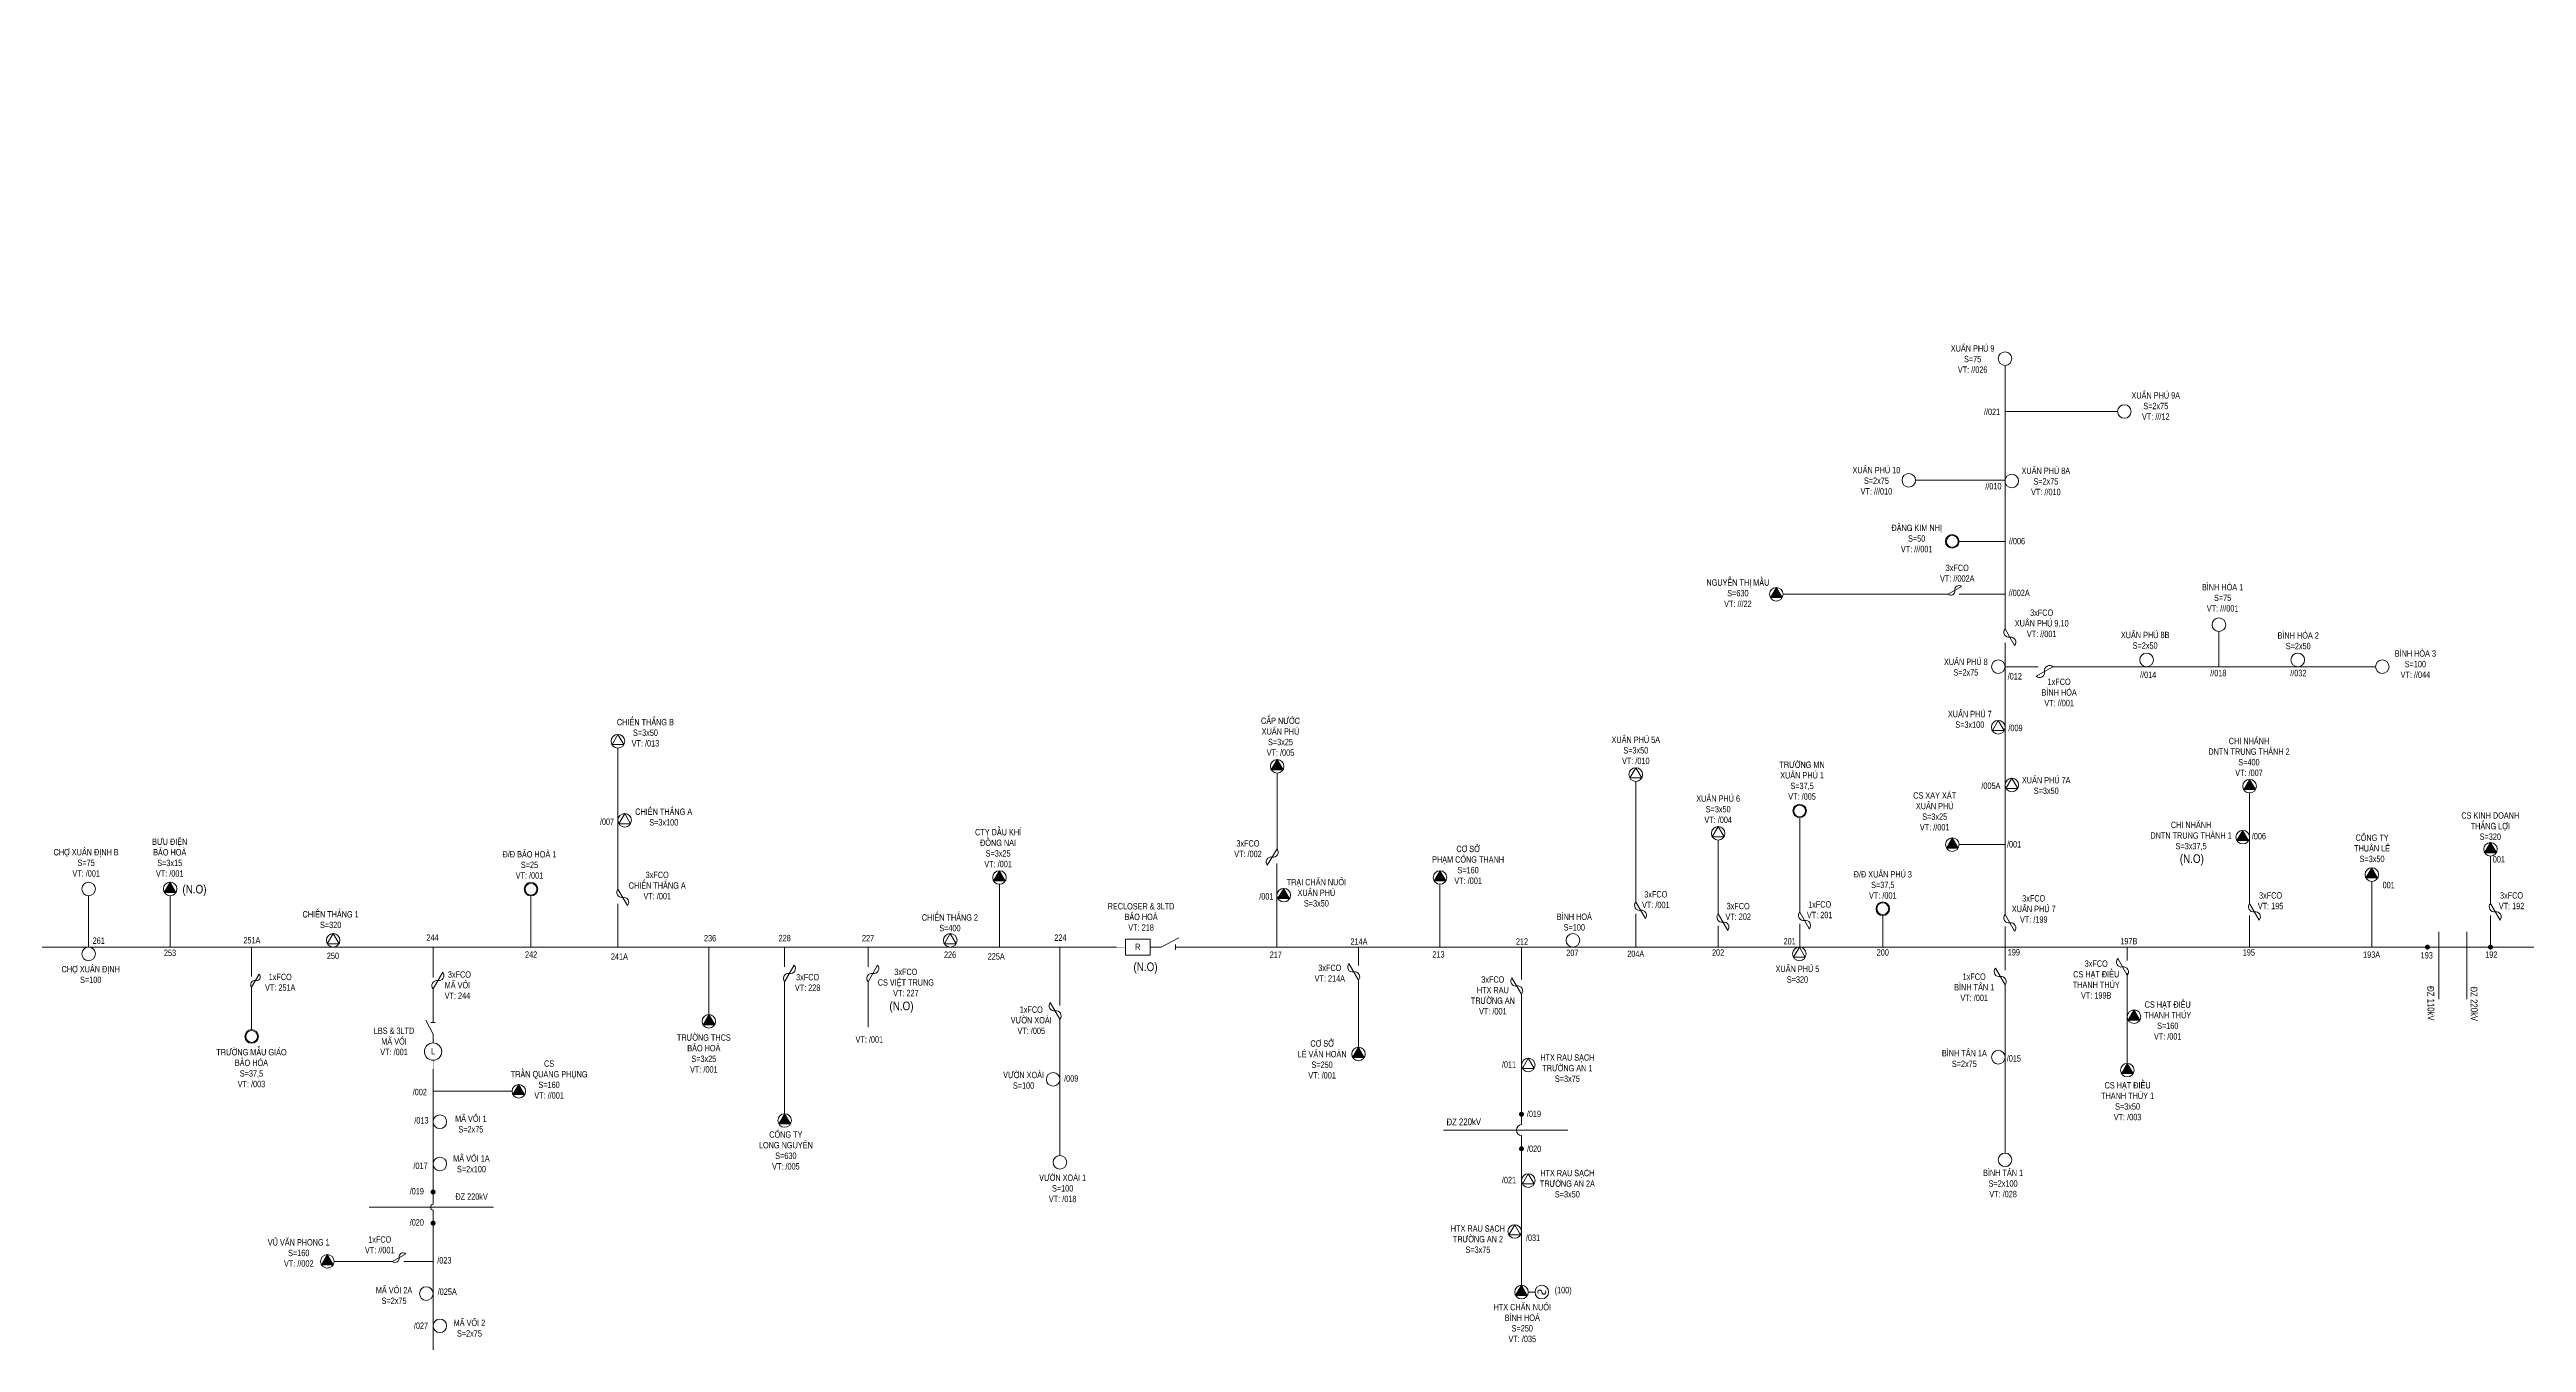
# Model space of a CAD drawing. Header units: inches. Extents: x 3694 to 9715, y -885 to 919.
# Drawn here: x 4404 to 5225, y -427 to 1 of the extents above; entities that cross this region are included whole.
import ezdxf
from ezdxf.enums import TextEntityAlignment as Align

# ---------------------------------------------------------------- set-up
doc = ezdxf.new("R2010")
doc.units = ezdxf.units.IN
doc.header["$LTSCALE"] = 0.2
doc.header["$MEASUREMENT"] = 0
doc.layers.get('0').update_dxf_attribs({"lineweight": 5})
for name, color, linetype, lineweight in [('Day 220kV', 6, 'Continuous', 15), ('TBA', 5, 'Continuous', 9), ('Text', 7, 'Continuous', 9), ('Thiet bi', 3, 'Continuous', 9), ('Tuyen 477', 5, 'Continuous', 13)]:
    doc.layers.add(name, color=color, linetype=linetype, lineweight=lineweight)
doc.styles.add('V-H-C', font='VHELVCN_0.TTF')
doc.styles.add('V-H-C-B', font='VHELVCB_0.TTF')

# ---------------------------------------------------------------- blocks, each defined once
blk = doc.blocks.new('TBA 1P')
at = {"color": 0}
blk.add_circle((0, 0.8), 0.8, dxfattribs=at)
blk = doc.blocks.new('FCO')
at = {"color": 0}
blk.add_lwpolyline([(0, 0, 0.707499), (0.8, 0.8, -0.707499), (1.6, 1.6, -5.301682)], format="xyb", dxfattribs=at)
blk.add_lwpolyline([(0, 0), (1.6, 1.6)], dxfattribs=at)
blk = doc.blocks.new('TBA 3P')
at = {"color": 0}
blk.add_lwpolyline([(0, 1.6, 0, 1.39, 0), (0, 0.4, 0, 0, 0)], format="xyseb", dxfattribs=at)
blk.add_lwpolyline([(-0.69, 0.4), (0.69, 0.4), (0, 1.6)], close=True, dxfattribs=at)
blk.add_circle((0, 0.8), 0.8, dxfattribs=at)
blk = doc.blocks.new('ALTD')
at = {"color": 0}
for points in [[(3.38, 1.08), (1.27, 0), (0, 0)], [(2.99, 0.31), (2.99, -0.31)], [(2.99, 0), (4.73, 0)]]:
    blk.add_lwpolyline(points, dxfattribs=at)

msp = doc.modelspace()

# ---------------------------------------------------------------- linework, layer by layer
at = {"layer": 'Day 220kV'}
for points in [[(5195.95, -291.02), (5195.95, -313.33)], [(5205.16, -291.02), (5205.16, -313.33)], [(4866.15, -356.71), (4907.37, -356.71)]]:
    msp.add_lwpolyline(points, dxfattribs=at)
at = {"layer": 'Day 220kV', "elevation": 3}
msp.add_lwpolyline([(4551.43, -382.27), (4510.22, -382.27)], dxfattribs=at)
at = {"layer": 'TBA'}
for points, elevation in [([(5049.94, -221.03), (5047.99, -224.4), (5051.88, -224.4)], -1), ([(5054.43, -240.16), (5052.49, -243.54), (5056.38, -243.54)], -1), ([(4498.31, -291.61), (4496.36, -294.98), (4500.26, -294.98)], 6), ([(4984.05, -296.1), (4982.1, -299.48), (4986, -299.48)], 1)]:
    msp.add_lwpolyline(points, close=True, dxfattribs=dict(at, elevation=elevation))
for points in [[(4592.65, -225.67), (4590.7, -229.05), (4594.6, -229.05)], [(4929.86, -236.7), (4927.91, -240.07), (4931.81, -240.07)], [(4594.9, -251.86), (4592.95, -255.23), (4596.85, -255.23)], [(4957.15, -256.18), (4955.2, -259.56), (4959.09, -259.56)], [(4702.74, -291.61), (4700.79, -294.98), (4704.69, -294.98)], [(4894.24, -332.91), (4892.29, -336.28), (4896.19, -336.28)], [(4894.24, -371.18), (4892.29, -374.55), (4896.19, -374.55)], [(4889.74, -388.06), (4887.8, -391.43), (4891.69, -391.43)]]:
    msp.add_lwpolyline(points, close=True, dxfattribs=at)
for centre, radius in [((5034.7, -161.72, -1), 2.25), ((5034.7, -161.72, -1), 1.95), ((4984.15, -251), 2.25), ((4984.15, -251), 1.95), ((4563.85, -276.92, 6), 2.25), ((4563.85, -276.92, 6), 1.95), ((5011.69, -283.4), 2.25), ((5011.69, -283.4), 1.95), ((4471.31, -325.7, 2), 2.25), ((4471.31, -325.7, 2), 1.95)]:
    msp.add_circle(centre, radius, dxfattribs=at)
at = {"layer": 'TBA', "ltscale": 2}
for centre in [(5049.94, -223.28, -1), (4592.65, -227.92), (4929.86, -238.95), (5054.43, -242.41, -1), (4594.9, -254.1), (4957.15, -258.43), (4498.31, -293.86, 6), (4702.74, -293.86), (4984.05, -298.35, 1), (4894.24, -335.15), (4894.24, -373.43), (4889.74, -390.31)]:
    msp.add_circle(centre, 2.25, dxfattribs=at)
at = {"layer": 'Thiet bi'}
msp.add_line((4896.47, -410.38), (4894.24, -410.38), dxfattribs=at)
at = {"layer": 'Thiet bi', "color": 5, "lineweight": 20, "ltscale": 10}
msp.add_lwpolyline([(4769.02, -298.78), (4760.81, -298.78), (4760.81, -293.43), (4769.02, -293.43), (4769.02, -298.78)], dxfattribs=at)
at = {"layer": 'Thiet bi', "color": 5}
for points in [[(4760.81, -296.11, 0.1, 0.1, 0), (4757.87, -296.11, 0.5, 0.5, 0)], [(4771.96, -296.11, 0.1, 0.1, 0), (4769.02, -296.11, 0.5, 0.5, 0)]]:
    msp.add_lwpolyline(points, format="xyseb", dxfattribs=at)
at = {"layer": 'Thiet bi', "color": 5, "elevation": 2}
for points in [[(4531.42, -324.89, 0.1, 0.1, 0), (4531.42, -327.83, 0.5, 0.5, 0)], [(4531.42, -333.58, 0.1, 0.1, 0), (4531.42, -336.52, 0.5, 0.5, 0)]]:
    msp.add_lwpolyline(points, format="xyseb", dxfattribs=at)
at = {"layer": 'Thiet bi', "color": 5, "lineweight": 20, "ltscale": 10}
msp.add_circle((4531.42, -330.71, 3), 2.87, dxfattribs=at)
at = {"layer": 'Thiet bi'}
for centre, start, end in [((4898.05, -410.38), 360, 218.66212), ((4899.39, -410.38), 180, 38.66212)]:
    msp.add_arc(centre, 0.669, start, end, dxfattribs=at)
at = {"layer": 'Tuyen 477'}
for p, q in [((5052.19, -118.69, -1), (5089.48, -118.69, -1)), ((5052.19, -141.49, -1), (5022.55, -141.49, -1)), ((5033.33, -179.23, -1), (4978.66, -179.23, -1)), ((5052.19, -179.23, -1), (5037.03, -179.23, -1)), ((5123.03, -203.22, -1), (5123.03, -191.57, -1)), ((4592.65, -276.87), (4592.65, -230.17)), ((4531.42, -309.96, 3), (4531.42, -317.24, 3)), ((4517.99, -400.2, 3), (4498.63, -400.2, 3)), ((4531.42, -400.2, 3), (4521.69, -400.2, 3))]:
    msp.add_line(p, q, dxfattribs=at)
for points, elevation in [([(3781.82, 253.02), (3975.17, 253.02), (3975.17, -296.11), (4757.87, -296.11)], 4), ([(5052.19, -190.7), (5052.19, -103.43)], -1), ([(5036.95, -161.72), (5052.19, -161.72)], -1), ([(5052.19, -285.34), (5052.19, -195.29)], -1), ([(5052.19, -203.22), (5063.13, -203.22)], -1), ([(5068.05, -203.22), (5174.92, -203.22)], -1), ([(5036.95, -262.16), (5052.19, -262.16)], -1), ([(4719.05, -296.11), (4719.05, -275.3)], 4), ([(4864.99, -296.11), (4864.99, -275.3)], 1), ([(4563.85, -296.11), (4563.85, -279.16)], 6), ([(5052.19, -296.1), (5052.19, -289.28)], -1), ([(4471.31, -296.11), (4471.31, -305.8)], 2), ([(4531.42, -296.11), (4531.42, -306.12)], 3), ([(4837.99, -296.11), (4837.99, -302.17)], -1), ([(5052.19, -296.1), (5052.19, -303.72)], -1), ([(5092.69, -296.1), (5092.69, -300.53)], 2), ([(4471.31, -309.42), (4471.31, -323.45)], 2), ([(4837.99, -307.08), (4837.99, -329.26)], -1), ([(5052.19, -308.63), (5052.19, -364.31)], -1), ([(5092.69, -304.78), (5092.69, -334.62)], 2), ([(4557.57, -343.85), (4531.42, -343.85)], 3)]:
    msp.add_lwpolyline(points, dxfattribs=dict(at, elevation=elevation))
for points in [[(4811.05, -263.56), (4811.05, -238.49)], [(4929.86, -281.17), (4929.86, -241.19)], [(5133.19, -281.65), (5133.19, -245.06)], [(4984.15, -284.51), (4984.15, -253.24)], [(4957.15, -285.07), (4957.15, -260.68)], [(4810.99, -296.11), (4810.99, -268.39)], [(5213.01, -281.65), (5213.01, -265.96)], [(5173.69, -296.11), (5173.69, -274.33)], [(4417.31, -296.11), (4417.31, -279.09)], [(4444.31, -296.11), (4444.31, -279.09)], [(4592.65, -296.11), (4592.65, -281.79)], [(4929.86, -296.11), (4929.86, -285.11)], [(5011.69, -296.11), (5011.69, -285.64)], [(5133.19, -296.11), (5133.19, -285.59)], [(5213.01, -296.11), (5213.01, -285.59)], [(4957.15, -296.11), (4957.15, -289.02)], [(4984.15, -296.11), (4984.15, -288.45)], [(4622.78, -318.45), (4622.78, -296.11)], [(4647.87, -296.11), (4647.87, -302.65)], [(4675.51, -296.11), (4675.51, -302.65)], [(4739.07, -296.11), (4739.07, -315.4)], [(5441.79, -296.11), (4782.3, -296.11)], [(4891.99, -296.11), (4891.99, -306.83)], [(4647.87, -307.57), (4647.87, -351.31)], [(4675.51, -307.57), (4675.51, -322.66)], [(4739.07, -319.97), (4739.07, -365.15)], [(4739.07, -319.97), (4739.07, -363.48)]]:
    msp.add_lwpolyline(points, dxfattribs=at)
at = {"layer": 'Tuyen 477', "const_width": 0.809}
for points in [[(5192.14, -295.69, 1), (5192.14, -296.52, 1), (5192.14, -295.69, 2.414214)], [(5213.01, -295.69, 1), (5213.01, -296.52, 1), (5213.01, -295.69, 2.414214)], [(4891.99, -351.05, 1), (4891.99, -351.89, 1), (4891.99, -351.05, 2.414214)], [(4891.99, -362.47, 1), (4891.99, -363.3, 1), (4891.99, -362.47, 2.414214)]]:
    msp.add_lwpolyline(points, format="xyb", dxfattribs=at)
at = {"layer": 'Tuyen 477'}
msp.add_lwpolyline([(4891.99, -311.74), (4891.99, -354.87, 0.878967), (4891.99, -358.56), (4891.99, -408.13)], format="xyb", dxfattribs=at)
at = {"layer": 'Tuyen 477', "elevation": 3}
msp.add_lwpolyline([(4531.42, -336.52), (4531.42, -381.3, 0.858337), (4531.42, -383.24), (4531.42, -635.35)], format="xyb", dxfattribs=at)
at = {"layer": 'Tuyen 477', "const_width": 0.809, "elevation": 3}
for points in [[(4531.84, -377.22, 1), (4531, -377.22, 1), (4531.84, -377.22, 2.414214)], [(4531.84, -387.54, 1), (4531, -387.54, 1), (4531.84, -387.54, 2.414214)]]:
    msp.add_lwpolyline(points, format="xyb", dxfattribs=at)

# ---------------------------------------------------------------- block references
at = {"layer": 'TBA', "xscale": 2.809729812779551, "zscale": 2.809729812779032}
for name, p, yscale in [('TBA 1P', (5052.19, -103.43, -1), 2.809729812779551), ('TBA 1P', (5091.73, -120.94, -1), 2.809729812779551), ('TBA 1P', (5020.3, -143.73, -1), 2.809729812779551), ('TBA 1P', (5054.42, -143.96, -1), 2.809729812779551), ('TBA 3P', (4976.41, -181.48, -1), 2.809729812779551), ('TBA 1P', (5123.03, -191.57, -1), 2.809729812779551), ('TBA 1P', (5049.94, -205.47, -1), 2.809729812779551), ('TBA 1P', (5099.07, -203.22, -1), 2.809729812779551), ('TBA 1P', (5149.16, -203.22, -1), 2.809729812779551), ('TBA 1P', (5177.17, -205.47, -1), 2.809729812779551), ('TBA 3P', (4811.05, -238.49), 2.809729812779096), ('TBA 3P', (5133.19, -245.06), 2.809729812779551), ('TBA 3P', (5034.7, -264.41, -1), 2.809729812779551), ('TBA 3P', (5130.94, -261.93), 2.809729812779551), ('TBA 3P', (5213.01, -265.96), 2.809729812779551), ('TBA 3P', (4719.05, -275.3, 4), 2.809729812779551), ('TBA 3P', (4864.99, -275.3, 1), 2.809729812779551), ('TBA 3P', (5173.69, -274.33), 2.809729812779551), ('TBA 1P', (4417.31, -279.09), 2.809729812778642), ('TBA 3P', (4444.31, -279.09), 2.809729812779551), ('TBA 3P', (4813.24, -281.16), 2.809729812779551), ('TBA 1P', (4909.02, -296.11), 2.809729812779551), ('TBA 1P', (4417.31, -300.6), 2.809729812779551), ('TBA 3P', (4622.78, -322.94), 2.809729812779551), ('TBA 3P', (5094.93, -321.41, 2), 2.809729812778642), ('TBA 3P', (4837.99, -333.76, -1), 2.809729812779551), ('TBA 1P', (5049.94, -334.83, -1), 2.809729812779551), ('TBA 3P', (5092.69, -339.12, 2), 2.809729812779551), ('TBA 3P', (4559.82, -346.1, 3), 2.809729812779551), ('TBA 1P', (4736.83, -342.17), 2.809729812779551), ('TBA 3P', (4647.87, -355.8), 2.809729812779551), ('TBA 1P', (4739.07, -369.64), 2.809729812779551), ('TBA 1P', (5052.19, -368.81, -1), 2.809729812779551), ('TBA 3P', (4496.38, -402.45, 3), 2.809729812778642), ('TBA 3P', (4891.99, -412.63), 2.809729812779551)]:
    msp.add_blockref(name, p, dxfattribs=dict(at, yscale=yscale))
at = {"layer": 'TBA', "xscale": 2.809729812779096, "yscale": 2.809729812779551, "zscale": 2.809729812779032, "rotation": 270}
for p in [(4531.42, -353.96, 3), (4531.42, -367.93, 3), (4526.92, -410.86, 3), (4531.42, -421.54, 3)]:
    msp.add_blockref('TBA 1P', p, dxfattribs=at)
at = {"layer": 'Thiet bi', "color": 5}
for name, p, xscale, yscale, zscale, rotation in [('FCO', (5033.33, -179.23, -1), 2.247783850223291, 2.247783850223641, 2.247783850223225, 344.9999999999933), ('FCO', (5052.19, -190.7, -1), 2.809729812778733, 2.809729812779551, 2.809729812779032, 254.9999999999864), ('FCO', (5068.05, -203.22, -1), 2.809729812778733, 2.809729812778642, 2.809729812779032, 164.9999999999864), ('FCO', (4811.05, -263.56), -2.809729812778652, 2.809729812779551, 2.809729812779032, 103.6778279391894), ('FCO', (4592.65, -276.87), 2.809729812778733, 2.809729812777732, 2.809729812779032, 254.9999999999864), ('FCO', (4929.86, -281.17), 2.809729812779611, 2.809729812779551, 2.809729812779032, 254.9999999999913), ('FCO', (4957.15, -285.07), 2.809729812779611, 2.809729812779551, 2.809729812779032, 254.9999999999913), ('FCO', (4984.15, -284.51), 2.809729812779611, 2.809729812779551, 2.809729812779032, 254.9999999999913), ('FCO', (5052.19, -285.34, -1), 2.809729812778733, 2.809729812779551, 2.809729812779032, 254.9999999999864), ('FCO', (5133.19, -281.65), 2.809729812778733, 2.809729812779551, 2.809729812779032, 254.9999999999864), ('FCO', (5213.01, -281.65), 2.809729812778733, 2.809729812779551, 2.809729812779032, 254.9999999999864), ('FCO', (4647.87, -307.57), -2.809729812778733, 2.809729812778642, 2.809729812779032, 285.0000000000136), ('FCO', (4675.51, -307.57), -2.809729812778733, 2.809729812778642, 2.809729812779032, 285.0000000000136), ('FCO', (4837.99, -307.08, -1), 2.809729812778733, 2.809729812778642, 2.809729812779032, 74.99999999998644), ('FCO', (5052.19, -308.63, -1), 2.809729812778733, 2.809729812778642, 2.809729812779032, 74.99999999998644), ('FCO', (5092.69, -305.44, -1), 2.809729812778733, 2.809729812778642, 2.809729812779032, 74.99999999998644), ('FCO', (4471.31, -309.42, 2), -2.247783850223055, 2.247783850223641, 2.247783850223225, 284.9999999999843), ('FCO', (4531.42, -309.96, 3), -2.809729812778261, 2.809729812778642, 2.809729812779032, 284.9999999999777), ('FCO', (4891.99, -311.74), 2.809729812778733, 2.809729812778642, 2.809729812779032, 74.99999999998644), ('ALTD', (4531.42, -327.83, 3), 2.241660621844858, 2.241660621844858, 2.241660621844531, 90), ('FCO', (4739.07, -319.97), 2.809729812778733, 2.809729812778642, 2.809729812779032, 74.99999999998644), ('FCO', (4517.99, -400.2, 3), 2.247783850223291, 2.247783850223641, 2.247783850223225, 344.9999999999933)]:
    msp.add_blockref(name, p, dxfattribs=dict(at, xscale=xscale, yscale=yscale, zscale=zscale, rotation=rotation))
at = {"layer": 'Thiet bi', "color": 5, "xscale": 2.809729812779551, "yscale": 2.809729812779551, "zscale": 2.809729812779032}
msp.add_blockref('ALTD', (4769.02, -296.11), dxfattribs=at)
at = {"layer": 'Thiet bi', "xscale": 2.809729812779551, "yscale": 2.809729812778642, "zscale": 2.809729812779032}
msp.add_blockref('TBA 1P', (4898.72, -412.63), dxfattribs=at)

# ---------------------------------------------------------------- texts
at = {"layer": 'Text', "color": 1, "style": 'V-H-C-B'}
for p in [(5114.08, -268.22, 4), (4452.37, -278.34, -4), (4767.44, -304.05, -4), (4686.59, -317.01, -4)]:
    msp.add_text('(N.O)', height=2.851, dxfattribs=at).set_placement(p, align=Align.CENTER)
at = {"layer": 'Text', "attachment_point": 5, "style": 'V-H-C'}
for s, insert, char_height, width in [('XUAÂN PHUÙ 9\\PS=75\\PVT: //026', (5041.45, -101.34, -1), 2.1073, 28.1807), ('XUAÂN PHUÙ 9A\\PS=2x75\\PVT: ///12', (5102.12, -116.89, -1), 2.1073, 28.1807), ('//021', (5047.89, -118.83, -1), 2.107, 7.0464), ('XUAÂN PHUÙ 10\\PS=2x75\\PVT: ///010', (5009.57, -141.64, -1), 2.1073, 28.1807), ('XUAÂN PHUÙ 8A\\PS=2x75\\PVT: //010', (5065.71, -141.86, -1), 2.1073, 28.1807), ('//010', (5048.33, -143.47, -1), 2.107, 7.0464), ('ÑAËNG KIM NHÒ\\PS=50\\PVT: ///001', (5022.91, -160.77, -1), 2.1073, 40.543), ('//006', (5056.14, -161.64, -1), 2.107, 7.0464), ('3xFCO\\PVT: //002A', (5036.36, -172.26, -1), 2.107, 28.1807), ('NGUYEÃN THÒ MAÀU\\PS=630\\PVT: ///22', (4963.69, -178.89, -1), 2.1073, 28.1807), ('//002A', (5056.88, -178.81, -1), 2.107, 7.0464), ('BÌNH HOØA 1\\PS=75\\PVT: ///001', (5124.26, -180.42, -1), 2.1073, 28.1807), ('3xFCO\\PXUAÂN PHUÙ 9,10\\PVT: //001', (5064.32, -188.87, -1), 2.1073, 24.247), ('XUAÂN PHUÙ 8B\\PS=2x50', (5098.6, -194.49, -1), 2.1073, 28.1807), ('BÌNH HOØA 2\\PS=2x50', (5149.31, -194.65, -1), 2.1073, 28.1807), ('XUAÂN PHUÙ 8\\PS=2x75', (5039.2, -203.38, -1), 2.1073, 28.1807), ('//014', (5099.6, -205.92, -1), 2.107, 7.0464), ('//018', (5122.85, -205.34, -1), 2.107, 7.0464), ('//032', (5149.34, -205.34, -1), 2.107, 7.0464), ('BÌNH HOØA 3\\PS=100\\PVT: //044', (5188.12, -202.38, -1), 2.1073, 28.1807), ('/012', (5055.42, -206.43, -1), 2.107, 7.0464), ('1xFCO\\PBÌNH HOØA\\PVT: //001', (5070.11, -211.76, -1), 2.107, 40.543), ('CHIEÁN THAÉNG B\\PS=3x50\\PVT: /013', (4601.77, -225.11), 2.1073, 28.6539), ('CAÁP NÖÔÙC\\PXUAÂN PHUÙ\\PS=3x25\\PVT: /005', (4812.15, -226.44), 2.107, 28.1807), ('XUAÂN PHUÙ 7\\PS=3x100', (5040.51, -220.67, -1), 2.1073, 28.1807), ('XUAÂN PHUÙ 5A\\PS=3x50\\PVT: /010', (4929.86, -230.94), 2.1073, 28.1807), ('/009', (5055.64, -223.53, -1), 2.107, 7.0464), ('CHI NHAÙNH\\PDNTN TRUNG THAØNH 2\\PS=400\\PVT: /007', (5133, -233.12), 2.1073, 28.1807), ('TRÖÔØNG MN\\PXUAÂN PHUÙ 1\\PS=37,5\\PVT: /005', (4984.94, -240.97), 2.1073, 40.543), ('XUAÂN PHUÙ 6\\PS=3x50\\PVT: /004', (4957.15, -250.43), 2.1073, 28.1807), ('CS XAY XAÙT\\PXUAÂN PHUÙ\\PS=3x25\\PVT: //001', (5028.88, -251.15, -1), 2.1073, 28.1807), ('/005A', (5047.5, -242.67, -1), 2.107, 7.0464), ('XUAÂN PHUÙ 7A\\PS=3x50', (5065.83, -242.59, -1), 2.1073, 28.1807), ('/007', (4589.04, -254.59), 2.107, 28.1807), ('CHIEÁN THAÉNG A\\PS=3x100', (4607.84, -253.03), 2.1073, 28.6539), ('CHI NHAÙNH\\PDNTN TRUNG THAØNH 1\\PS=3x37,5', (5113.82, -259.35), 2.1073, 28.1807), ('CS KINH DOANH\\PTHAÉNG LÔÏI\\PS=320', (5212.95, -256.04), 2.1073, 28.1807), ('BÖU ÑIEÄN\\PBAÛO HOAØ\\PS=3x15\\PVT: /001', (4444.17, -266.48), 2.107, 28.1807), ('CTY DAÀU KHÍ\\PÑOÀNG NAI\\PS=3x25\\PVT: /001', (4718.6, -263.33, 4), 2.1073, 19.1667), ('3xFCO\\PVT: /002', (4801.37, -263.51), 2.107, 31.2679), ('CÔ SÔÛ\\PPHAÏM COÂNG THANH\\PS=160\\PVT: /001', (4874.31, -268.86, 1), 2.1073, 27.9275), ('/001', (5055.18, -262.08, -1), 2.107, 7.0464), ('/006', (5136.28, -259.39), 2.107, 7.0464), ('COÂNG TY\\PTHUAÄN LEÂ\\PS=3x50', (5173.78, -263.4), 2.107, 28.1807), ('CHÔÏ XUAÂN ÑÒNH B\\PS=75\\PVT: /001', (4416.48, -268.2), 2.1073, 28.1807), ('Ñ/Ñ BAÛO HOAØ 1\\PS=25\\PVT: /001', (4563.35, -268.89, 6), 2.1073, 19.1667), ('Ñ/Ñ XUAÂN PHUÙ 3\\PS=37,5\\PVT: /001', (5011.68, -275.52), 2.1073, 28.1807), ('{\\fVNI-Helve-Condense|b0|i0|c0|p2;001}', (5215.78, -267.04), 2.1073, 28.1807), ('3xFCO\\PCHIEÁN THAÉNG A\\PVT: /001', (4605.68, -275.71), 2.1073, 28.1807), ('/001', (4807.47, -279.35), 2.107, 31.2679), ('TRAÏI CHAÊN NUOÂI\\PXUAÂN PHUÙ\\PS=3x50', (4824.04, -278.11), 2.1073, 30.0134), ('3xFCO\\PVT: /001', (4936.49, -280.39), 2.107, 19.1667), ('3xFCO\\PXUAÂN PHUÙ 7\\PVT: /199', (5061.7, -283.48, -1), 2.1073, 19.1667), ('3xFCO\\PVT: 195', (5140.15, -280.75), 2.107, 29.2582), ('{\\fVNI-Helve-Condense|b0|i0|c0|p2;001}', (5179.27, -275.56), 2.1073, 28.1807), ('3xFCO\\PVT: 192', (5219.98, -280.75), 2.107, 29.2582), ('CHIEÁN THAÉNG 1\\PS=320', (4497.49, -287.01, 6), 2.1073, 28.1807), ('CHIEÁN THAÉNG 2\\PS=400', (4702.64, -288.06), 2.1073, 19.1667), ('RECLOSER & 3LTD\\PBAÛO HOAØ\\PVT: 218', (4765.97, -286.11), 2.1073, 35.7182), ('BÌNH HOAØ\\PS=100', (4909.49, -287.82), 2.107, 28.1807), ('3xFCO\\PVT: 202', (4963.78, -284.29), 2.107, 19.1667), ('1xFCO\\PVT: 201', (4990.78, -283.73), 2.107, 19.1667), ('261', (4420.66, -293.99), 2.107, 28.1807), ('251A', (4471.39, -293.85, 2), 2.107, 28.1807), ('244', (4531.22, -292.97, 3), 2.107, 28.1807), ('236', (4623.18, -293.14), 2.107, 19.1667), ('228', (4647.89, -293.13), 2.107, 19.1667), ('227', (4675.53, -293.13), 2.107, 19.1667), ('224', (4739.24, -292.98), 2.107, 19.1667), ('214A', (4838.16, -294.27, -1), 2.107, 7.0464), ('212', (4892.16, -294.27), 2.107, 7.0464), ('{\\fVNI-Helve-Condense|b0|i0|c0|p2;201}', (4980.83, -294.2, 1), 2.1073, 7.0464), ('197B', (5093.19, -294.16, 2), 2.107, 28.1807), ('CHÔÏ XUAÂN ÑÒNH\\PS=100', (4418, -305.19), 2.1073, 28.1807), ('253', (4444.26, -298.02), 2.107, 28.1807), ('250', (4498.25, -299, 1), 2.107, 28.1807), ('242', (4563.88, -298.58, 8), 2.107, 19.1667), ('241A', (4593.15, -299.24, 2), 2.107, 19.1667), ('3xFCO\\PCS VIEÄT TRUNG\\PVT: 227', (4688.05, -307.81), 2.1073, 19.1667), ('226', (4702.69, -298.63, 4), 2.107, 19.1667), ('225A', (4717.97, -299.19), 2.107, 19.1667), ('{\\fVNI-Helve-Condense|b0|i0|c0|p2;217}', (4810.59, -298.62), 2.1073, 19.1667), ('3xFCO\\PVT: 214A', (4828.5, -304.74, -1), 2.107, 19.1667), ('213', (4864.5, -298.52, 1), 2.107, 19.1667), ('207', (4908.86, -298), 2.107, 7.0464), ('204A', (4929.85, -298.33), 2.107, 7.0464), ('{\\fVNI-Helve-Condense|b0|i0|c0|p2;202}', (4957.14, -297.92), 2.1073, 7.0464), ('XUAÂN PHUÙ 5\\PS=320', (4983.42, -305.1, 1), 2.1073, 49.1807), ('200', (5011.68, -297.88), 2.107, 7.0464), ('{\\fVNI-Helve-Condense|b0|i0|c0|p2;199}', (5055.11, -297.83, -1), 2.1073, 7.0464), ('3xFCO\\PCS HAÏT ÑIEÀU\\PTHANH THUÙY\\PVT: 199B', (5082.39, -306.86, -1), 2.1073, 49.1807), ('195', (5132.95, -297.87), 2.107, 28.1807), ('193A', (5173.63, -298.62), 2.107, 28.1807), ('193', (5191.89, -298.84), 2.107, 28.1807), ('192', (5213.27, -298.62, 3), 2.107, 28.1807), ('1xFCO\\PVT: 251A', (4480.78, -307.76, 2), 2.107, 28.1807), ('  3xFCO\\PMAÕ VOÂI\\PVT: 244', (4539.48, -308.69, 3), 2.107, 28.1807), ('3xFCO\\PVT: 228', (4655.5, -307.81), 2.107, 19.1667), ('3xFCO\\PHTX RAU\\PTRÖÔØNG AN\\PVT: /001', (4882.5, -312.11), 2.107, 19.1667), ('1xFCO\\PBÌNH TAÂN 1\\PVT: /001', (5041.96, -309.42, -1), 2.1073, 28.1807), ('1xFCO\\PVÖÔØN XOAØI\\PVT: /005', (4729.58, -320.34), 2.1073, 19.1667), ('CS HAÏT ÑIEÀU\\PTHANH THUÙY\\PS=160\\PVT: /001', (5106.08, -320.42, 2), 2.1073, 28.1807), ('LBS & 3LTD\\PMAÕ VOÂI\\PVT: /001', (4518.48, -327.34, 3), 2.107, 28.1807), ('TRÖÔØNG THCS\\PBAÛO HOAØ\\PS=3x25\\PVT: /001', (4621.12, -331.35), 2.1073, 19.1667), ('VT: /001', (4675.93, -326.71), 2.107, 19.1667), ('CÔ SÔÛ\\PLEÂ VAÊN HOAØN\\PS=250\\PVT: /001', (4825.94, -333.32, -1), 2.1073, 28.1807), ('TRÖÔØNG MAÃU GIAÙO\\PBAÛO HOØA\\PS=37,5\\PVT: /003', (4471.25, -336.2, 2), 2.1073, 28.1807), ('CS\\PTRAÀN QUANG PHUÏNG\\PS=160\\PVT: //001', (4569.85, -339.98, 3), 2.1073, 29.4582), ('/011', (4887.85, -334.99), 2.107, 7.0464), ('HTX RAU SAÏCH\\PTRÖÔØNG AN 1\\PS=3x75', (4907.19, -336.2), 2.1073, 28.1807), ('BÌNH TAÂN 1A\\PS=2x75', (5038.71, -333.03, -1), 2.1073, 28.1807), ('/015', (5055.11, -332.98, -1), 2.107, 7.0464), ('/002', (4527.02, -344.14, 3), 2.107, 7.0464), ('VÖÔØN XOAØI\\PS=100', (4727.04, -340.23), 2.1073, 19.1667), ('/009', (4742.82, -339.64, 5), 2.107, 7.0464), ('CS HAÏT ÑIEÀU\\PTHANH THUÙY 1\\PS=3x50\\PVT: /003', (5092.78, -347.15, 2), 2.1073, 28.1807), ('/013', (4527.56, -353.52, 3), 2.107, 28.1807), ('MAÕ VOÂI 1\\PS=2x75', (4543.94, -354.71, 3), 2.107, 28.1807), ('/019', (4896.12, -351.36), 2.107, 7.0464), ('COÂNG TY\\PLONG NGUYEÂN\\PS=630\\PVT: /005', (4648.29, -363.47), 2.1073, 19.1667), ('/017', (4527.25, -368.57, 3), 2.107, 28.1807), ('MAÕ VOÂI 1A\\PS=2x100', (4544.13, -367.89, 3), 2.1073, 28.1807), ('/020', (4896.18, -362.91), 2.107, 7.0464), ('BÌNH TAÂN 1\\PS=2x100\\PVT: /028', (5051.54, -374.41, -1), 2.1073, 28.1807), ('/019', (4526.03, -376.98, 3), 2.107, 28.1807), ('VÖÔØN XOAØI 1\\PS=100\\PVT: /018', (4739.98, -376.02), 2.1073, 19.1667), ('/021', (4887.85, -373.27), 2.107, 7.0464), ('HTX RAU SAÏCH\\PTRÖÔØNG AN 2A\\PS=3x50', (4907.19, -374.47), 2.1073, 28.1807), ('VUÕ VAÊN PHONG 1\\PS=160\\PVT: //002', (4486.92, -397.42, 3), 2.1073, 22.6603), ('1xFCO\\PVT: //001', (4513.75, -394.71, 3), 2.107, 28.1807), ('/020', (4526.03, -387.3, 3), 2.107, 28.1807), ('HTX RAU SAÏCH\\PTRÖÔØNG AN 2\\PS=3x75', (4877.56, -392.83), 2.1073, 28.1807), ('/031', (4895.81, -392.39), 2.107, 7.0464), ('/023', (4535.16, -399.87, 3), 2.107, 28.1807), ('MAÕ VOÂI 2A\\PS=2x75', (4518.49, -411.5, 3), 2.1073, 28.1807), ('/025A', (4536.1, -410.25, 3), 2.107, 28.1807), ('(100)', (4905.8, -410.03, 1), 2.107, 28.1807), ('HTX CHAÊN NUOÂI\\PBÌNH HOAØ\\PS=250\\PVT: /035', (4892.25, -420.63), 2.1073, 28.1807), ('/027', (4527.4, -421.52, 3), 2.107, 28.1807), ('MAÕ VOÂI 2\\PS=2x75', (4543.46, -422.32, 3), 2.107, 28.1807)]:
    msp.add_mtext(s, dxfattribs=dict(at, insert=insert, char_height=char_height, width=width))
at = {"layer": 'Text', "char_height": 2.248, "width": 63.3625, "attachment_point": 5, "line_spacing_factor": 1.1, "style": 'V-H-C'}
for s, insert, rotation in [('ÑZ 110kV', (5193.25, -314.73), 270.61601), ('ÑZ 220kV', (5207.56, -314.9), 270.61601), ('ÑZ 220kV', (4872.87, -354), 0.61601)]:
    msp.add_mtext(s, dxfattribs=dict(at, insert=insert, rotation=rotation))
at = {"layer": 'Text', "insert": (4544.18, -378.75, 3), "char_height": 2.107, "width": 28.1807, "attachment_point": 5, "line_spacing_factor": 1.1, "style": 'V-H-C'}
msp.add_mtext('ÑZ 220kV', dxfattribs=at)
at = {"layer": 'Thiet bi', "color": 5, "char_height": 2.11, "width": 28.1807, "attachment_point": 5, "style": 'V-H-C'}
for s, insert in [('R', (4764.9, -296.04)), ('L', (4531.47, -330.6, 2))]:
    msp.add_mtext(s, dxfattribs=dict(at, insert=insert))

doc.saveas('drawing.dxf')
